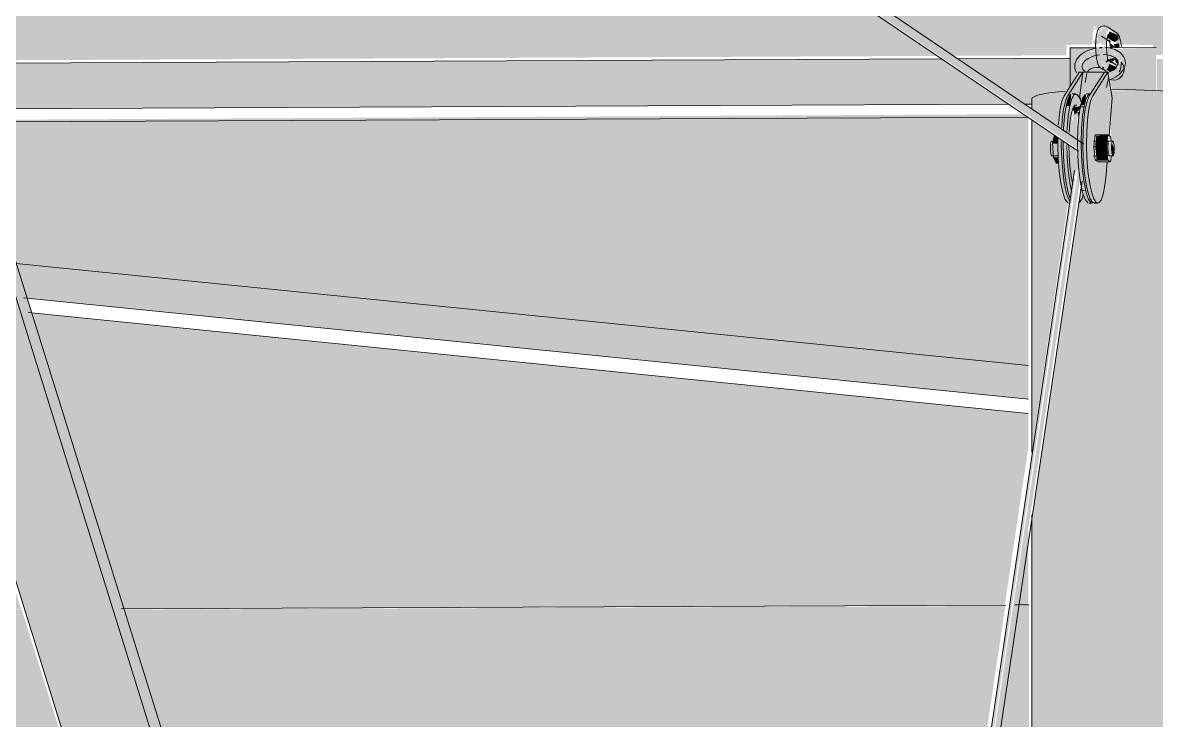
# Model space of a CAD drawing. Header units: inches. Extents: x 27328 to 121296, y -4075 to 4147.
# Drawn here: x 49625.23986 to 49625.26392, y 60.12232 to 60.13712 of the extents above; entities that cross this region are included whole.
import ezdxf

# ---------------------------------------------------------------- set-up
doc = ezdxf.new("R2010")
doc.units = ezdxf.units.IN
doc.header["$MEASUREMENT"] = 0
for name, color, linetype, lineweight in [('I-WALL', 2, 'Continuous', 9), ('M-HVAC-DUCT', 70, 'Continuous', 9), ('Q-SPCQ', 91, 'Continuous', 9), ('S-BEAM', 12, 'Continuous', 9)]:
    doc.layers.add(name, color=color, linetype=linetype, lineweight=lineweight)

msp = doc.modelspace()

# ---------------------------------------------------------------- hatches: boundary and pattern name
at = {"layer": 'I-WALL', "lineweight": 5}
h = msp.add_hatch(color=256, dxfattribs=at)
h.paths.add_polyline_path([(49624.97865, 60.092925), (49625.094765, 60.093299), (49625.094765, 60.094469), (49625.099271, 60.094464), (49625.099271, 60.093313), (49625.229519, 60.093732), (49625.229519, 60.094908), (49625.234039, 60.094903), (49625.234039, 60.093747), (49625.249456, 60.093797), (49625.244826, 60.108643), (49624.98491, 60.10768), (49624.984329, 60.107925), (49624.983765, 60.108405), (49624.983234, 60.109105), (49624.982754, 60.110006), (49624.982338, 60.111079), (49624.982, 60.112293), (49624.981751, 60.11361), (49624.981599, 60.114989), (49624.981547, 60.116387), (49624.981599, 60.117762), (49624.981751, 60.119071), (49624.982029, 60.120363), (49624.982343, 60.121342), (49624.982754, 60.122214), (49624.983274, 60.122927), (49624.983765, 60.12335), (49624.984329, 60.12357), (49625.239829, 60.124663), (49625.237793, 60.13119), (49624.982875, 60.156949), (49624.983395, 60.156458), (49624.983348, 60.155822), (49624.983293, 60.155822), (49624.983344, 60.155779), (49624.978658, 60.093033)], flags=0)
h.paths.add_polyline_path([(49625.251571, 60.093803), (49625.255884, 60.093823), (49625.255801, 60.094321), (49625.255783, 60.094472), (49625.255745, 60.094472), (49625.255621, 60.094762), (49625.255643, 60.094942), (49625.25568, 60.094946), (49625.255713, 60.095101), (49625.255778, 60.095114), (49625.255826, 60.095615), (49625.255916, 60.095919), (49625.255957, 60.095987), (49625.253368, 60.107259), (49625.253437, 60.10726), (49625.25348, 60.107328), (49625.253506, 60.107259), (49625.256074, 60.096186), (49625.256224, 60.096499), (49625.256228, 60.096669), (49625.256268, 60.09666), (49625.256305, 60.096844), (49625.256335, 60.096901), (49625.256421, 60.096964), (49625.256547, 60.097007), (49625.258296, 60.108693), (49625.246939, 60.108651), (49625.25103, 60.095537)], flags=0)
h.paths.add_polyline_path([(49625.256846, 60.097051), (49625.256846, 60.096996), (49625.256883, 60.097007), (49625.256861, 60.097033)], flags=0)
h.paths.add_polyline_path([(49625.257099, 60.096965), (49625.257148, 60.096838), (49625.257112, 60.096729), (49625.257105, 60.096897)], flags=0)
h.paths.add_polyline_path([(49625.257122, 60.096729), (49625.257159, 60.096876), (49625.257213, 60.096833), (49625.257159, 60.096772)], flags=0)
h.paths.add_polyline_path([(49625.256776, 60.09382), (49625.261198, 60.093834), (49625.261198, 60.100296), (49625.26085, 60.100327), (49625.26086, 60.100348), (49625.26086, 60.100373), (49625.260893, 60.100479), (49625.260936, 60.100499), (49625.260908, 60.100997), (49625.260898, 60.101115), (49625.260934, 60.101206), (49625.260909, 60.101255), (49625.26086, 60.101304), (49625.26086, 60.101329), (49625.26086, 60.101432), (49625.261198, 60.101443), (49625.261198, 60.108704), (49625.258496, 60.108694), (49625.256782, 60.097062), (49625.25703, 60.097), (49625.257044, 60.096969), (49625.257099, 60.096965), (49625.25707, 60.096838), (49625.257039, 60.096846), (49625.257007, 60.096874), (49625.256738, 60.096933), (49625.256708, 60.096599), (49625.256837, 60.096531), (49625.256914, 60.09651), (49625.257039, 60.096557), (49625.25711, 60.096653), (49625.25713, 60.096717), (49625.257164, 60.096618), (49625.257105, 60.096472), (49625.256964, 60.096411), (49625.256921, 60.096445), (49625.256898, 60.096411), (49625.25698, 60.095955), (49625.256935, 60.095054), (49625.25698, 60.09493), (49625.256995, 60.094905), (49625.256998, 60.094648), (49625.25695, 60.094633), (49625.25693, 60.094502), (49625.25686, 60.094482), (49625.256814, 60.094014)], flags=0)
h.paths.add_polyline_path([(49625.265287, 60.093848), (49625.268451, 60.093858), (49625.269935, 60.108736), (49625.265287, 60.108719), (49625.265287, 60.101455), (49625.266253, 60.101439), (49625.266253, 60.101324), (49625.266278, 60.101342), (49625.266278, 60.101432), (49625.266384, 60.101383), (49625.266398, 60.101186), (49625.26642, 60.101167), (49625.266388, 60.100429), (49625.266384, 60.10041), (49625.266384, 60.100314), (49625.265287, 60.100295), (49625.265287, 60.096445)], flags=0)
h.paths.add_polyline_path([(49625.269587, 60.093861), (49625.275337, 60.09388), (49625.280138, 60.108774), (49625.271063, 60.108741), (49625.269843, 60.096445)], flags=0)
h.paths.add_polyline_path([(49625.277383, 60.093886), (49625.365532, 60.09417), (49625.365532, 60.095351), (49625.370066, 60.095347), (49625.370066, 60.094185), (49625.502817, 60.094612), (49625.50282, 60.095799), (49625.507372, 60.095814), (49625.507372, 60.094626), (49625.567878, 60.094821), (49625.567878, 60.109847), (49625.282184, 60.108782), (49625.278208, 60.096445)], flags=0)
h.paths.add_polyline_path([(49625.256351, 60.096835), (49625.256335, 60.096711), (49625.256326, 60.096729), (49625.256346, 60.096813)], flags=0)
h.paths.add_polyline_path([(49625.25631, 60.096525), (49625.25646, 60.096496), (49625.256528, 60.096879), (49625.256473, 60.09686), (49625.256389, 60.096789), (49625.256346, 60.096821), (49625.256306, 60.096615), (49625.256307, 60.09658)], flags=0)
h.paths.add_polyline_path([(49625.256294, 60.096727), (49625.25626, 60.096844), (49625.256304, 60.096873)], flags=0)
h.paths.add_polyline_path([(49625.266278, 60.100362), (49625.266253, 60.100369), (49625.266253, 60.100364)], flags=0)
h.paths.add_polyline_path([(49625.260945, 60.100482), (49625.261078, 60.100516), (49625.26095, 60.100483)], flags=0)
h.paths.add_polyline_path([(49625.265693, 60.100673), (49625.265579, 60.100805), (49625.265579, 60.10077), (49625.265649, 60.100691), (49625.26569, 60.100674)], flags=0)
h.paths.add_polyline_path([(49625.266003, 60.101085), (49625.266133, 60.101116), (49625.266004, 60.101086)], flags=0)
h.paths.add_polyline_path([(49625.24194, 60.124672), (49625.260698, 60.124753), (49625.261198, 60.128094), (49625.261198, 60.128825), (49625.239976, 60.130969), (49625.241869, 60.124901)], flags=0)
h.paths.add_polyline_path([(49625.260897, 60.124753), (49625.261198, 60.124755), (49625.261198, 60.126771), (49625.260919, 60.1249)], flags=0)
h.paths.add_polyline_path([(49625.265287, 60.124772), (49625.271536, 60.124799), (49625.271831, 60.12775), (49625.265287, 60.128412), (49625.265287, 60.1249)], flags=0)
h.paths.add_polyline_path([(49625.272656, 60.124804), (49625.285322, 60.124858), (49625.2858, 60.126339), (49625.272937, 60.127639), (49625.272666, 60.1249)], flags=0)
h.paths.add_polyline_path([(49625.287369, 60.124867), (49625.567878, 60.126067), (49625.567878, 60.131861), (49625.298615, 60.125044), (49625.287779, 60.126139), (49625.287379, 60.1249)], flags=0)
at = {"layer": 'M-HVAC-DUCT', "lineweight": 5}
h = msp.add_hatch(color=256, dxfattribs=at)
h.paths.add_polyline_path([(49624.981593, 60.116376), (49625.242102, 60.117425), (49625.239842, 60.124655), (49624.98436, 60.123562), (49624.983799, 60.123341), (49624.983271, 60.122884), (49624.982793, 60.122204), (49624.982339, 60.121195), (49624.982043, 60.120262), (49624.981796, 60.11906), (49624.981644, 60.117751), (49624.981628, 60.117313)], flags=0)
h.paths.add_polyline_path([(49625.244215, 60.117434), (49625.259632, 60.117496), (49625.26071, 60.124744), (49625.241954, 60.124664), (49625.244033, 60.118015)], flags=0)
h.paths.add_polyline_path([(49625.259832, 60.117497), (49625.261216, 60.117502), (49625.26121, 60.124746), (49625.260909, 60.124745), (49625.259858, 60.117675)], flags=0)
h.paths.add_polyline_path([(49625.265304, 60.117519), (49625.270831, 60.117541), (49625.271548, 60.124791), (49625.265299, 60.124764), (49625.265304, 60.118147)], flags=0)
h.paths.add_polyline_path([(49625.271954, 60.117546), (49625.282999, 60.11759), (49625.285333, 60.124849), (49625.272667, 60.124795), (49625.271967, 60.117675)], flags=0)
h.paths.add_polyline_path([(49625.285045, 60.117598), (49625.61588, 60.118931), (49625.615828, 60.121673), (49625.615677, 60.123981), (49625.615571, 60.124881), (49625.615447, 60.125573), (49625.615311, 60.126038), (49625.615166, 60.12626), (49625.287379, 60.124858), (49625.285262, 60.118272)], flags=0)
at = {"layer": 'Q-SPCQ', "lineweight": 5}
for points in [[(49625.262241, 60.134447), (49625.262243, 60.13453), (49625.262207, 60.134662), (49625.253637, 60.140429), (49625.253604, 60.140342), (49625.253538, 60.140316), (49625.262237, 60.13445)], [(49625.263032, 60.13671), (49625.263101, 60.136764), (49625.263112, 60.136851), (49625.262922, 60.136939), (49625.262889, 60.136858), (49625.262863, 60.136812), (49625.262982, 60.13674)], [(49625.262957, 60.136591), (49625.263032, 60.13662), (49625.262934, 60.136685), (49625.262956, 60.136595)], [(49625.262935, 60.136079), (49625.26304, 60.136123), (49625.263086, 60.136177), (49625.262922, 60.136249), (49625.262888, 60.136166), (49625.262852, 60.136129), (49625.262928, 60.136083)], [(49625.262944, 60.136271), (49625.263035, 60.13633), (49625.263025, 60.136367), (49625.26296, 60.13633), (49625.262947, 60.13628)], [(49625.26311, 60.136242), (49625.263104, 60.136336), (49625.263037, 60.136354), (49625.263055, 60.13628), (49625.2631, 60.136248)], [(49625.261957, 60.135568), (49625.262037, 60.135574), (49625.262355, 60.136073), (49625.262279, 60.136073), (49625.262037, 60.135693)], [(49625.26229, 60.135519), (49625.262355, 60.135528), (49625.262439, 60.135601), (49625.26252, 60.135618), (49625.262812, 60.136075), (49625.262355, 60.136073), (49625.262285, 60.135532)], [(49625.262659, 60.135977), (49625.262708, 60.136075), (49625.262831, 60.136105), (49625.262758, 60.136152), (49625.26264, 60.136176), (49625.26253, 60.136151), (49625.262477, 60.136074), (49625.262618, 60.136074), (49625.262599, 60.135983)], [(49625.262491, 60.13557), (49625.262568, 60.135571), (49625.262889, 60.136075), (49625.262812, 60.136075), (49625.262559, 60.135676)], [(49625.262, 60.135359), (49625.262077, 60.135359), (49625.262115, 60.135599), (49625.262097, 60.135599), (49625.262037, 60.135488)], [(49625.262323, 60.135427), (49625.262316, 60.135519), (49625.262291, 60.135517), (49625.262316, 60.135447)], [(49625.262306, 60.13536), (49625.262387, 60.13538), (49625.262428, 60.1356), (49625.262387, 60.135575), (49625.26235, 60.135517)], [(49625.262535, 60.133301), (49625.262563, 60.133309), (49625.262484, 60.133466), (49625.26242, 60.13373), (49625.262361, 60.134384), (49625.262361, 60.134815), (49625.262406, 60.135289), (49625.262491, 60.135571), (49625.262378, 60.135333), (49625.262324, 60.134809), (49625.262326, 60.13428), (49625.262387, 60.133705), (49625.262496, 60.133352), (49625.262529, 60.133309)], [(49625.262563, 60.133309), (49625.262639, 60.133309), (49625.262587, 60.133388), (49625.262496, 60.13373), (49625.262439, 60.134353), (49625.262437, 60.134809), (49625.262483, 60.135289), (49625.262568, 60.135571), (49625.262491, 60.13557), (49625.262406, 60.135289), (49625.26236, 60.134715), (49625.262379, 60.134083), (49625.26242, 60.13373), (49625.262511, 60.133388)], [(49625.262459, 60.133301), (49625.262535, 60.133301), (49625.262479, 60.133374), (49625.262382, 60.13373), (49625.262326, 60.13428), (49625.262326, 60.134877), (49625.262382, 60.135361), (49625.262306, 60.13536), (49625.262249, 60.134877), (49625.262249, 60.13428), (49625.26231, 60.13371), (49625.262409, 60.133365), (49625.26244, 60.133326)], [(49625.261715, 60.134564), (49625.261822, 60.134579), (49625.261821, 60.134691), (49625.261752, 60.134738), (49625.261723, 60.1346)], [(49625.262618, 60.134489), (49625.262858, 60.13449), (49625.262887, 60.134742), (49625.262641, 60.134724), (49625.262621, 60.134558), (49625.262618, 60.134518)], [(49625.261731, 60.134255), (49625.26183, 60.134256), (49625.26182, 60.134565), (49625.261715, 60.134564), (49625.261727, 60.134323)], [(49625.262161, 60.134461), (49625.26217, 60.134475), (49625.262088, 60.134511)], [(49625.263007, 60.134314), (49625.263022, 60.134439), (49625.262972, 60.134577), (49625.262978, 60.134331)], [(49625.261787, 60.134141), (49625.261838, 60.134142), (49625.261821, 60.134256), (49625.261731, 60.134255), (49625.261766, 60.134183)], [(49625.262641, 60.134203), (49625.262887, 60.134204), (49625.262858, 60.13449), (49625.262617, 60.134474), (49625.262641, 60.134292)], [(49625.256522, 60.095895), (49625.256587, 60.09591), (49625.262195, 60.133832), (49625.262166, 60.133826), (49625.256522, 60.095895)], [(49625.256585, 60.095898), (49625.25663, 60.095939), (49625.256707, 60.09607), (49625.262297, 60.133795), (49625.262249, 60.133976), (49625.256587, 60.09591)]]:
    msp.add_hatch(color=256, dxfattribs=at).paths.add_polyline_path(points, flags=0)
h = msp.add_hatch(color=256, dxfattribs=at)
h.paths.add_polyline_path([(49625.26274, 60.136867), (49625.262747, 60.136956), (49625.262655, 60.136884), (49625.262635, 60.136774)], flags=0)
h.paths.add_polyline_path([(49625.262634, 60.136639), (49625.26273, 60.136739), (49625.26274, 60.136867), (49625.262636, 60.136739)], flags=0)
h.paths.add_polyline_path([(49625.262667, 60.136925), (49625.262765, 60.136984), (49625.262688, 60.136992)], flags=0)
h = msp.add_hatch(color=256, dxfattribs=at)
h.paths.add_polyline_path([(49625.262832, 60.13664), (49625.26286, 60.136935), (49625.262747, 60.136956), (49625.262727, 60.136712)], flags=0)
h.paths.add_polyline_path([(49625.262895, 60.136926), (49625.262888, 60.136993), (49625.262765, 60.136984)], flags=0)
h = msp.add_hatch(color=256, dxfattribs=at)
h.paths.add_polyline_path([(49625.263035, 60.136591), (49625.263135, 60.136608), (49625.263125, 60.136685), (49625.263015, 60.136669), (49625.263034, 60.136595)], flags=0)
h.paths.add_polyline_path([(49625.263093, 60.136717), (49625.263133, 60.136811), (49625.263112, 60.136791), (49625.263098, 60.13674)], flags=0)
h = msp.add_hatch(color=256, dxfattribs=at)
h.paths.add_polyline_path([(49625.234308, 60.135273), (49625.260782, 60.135396), (49625.259364, 60.136355), (49625.234308, 60.136238)], flags=0)
h.paths.add_polyline_path([(49625.261123, 60.135397), (49625.26128, 60.135398), (49625.26128, 60.135528), (49625.261388, 60.135585), (49625.261985, 60.135672), (49625.262039, 60.135708), (49625.262087, 60.135783), (49625.262087, 60.136368), (49625.259707, 60.136357), (49625.260847, 60.135585)], flags=0)
h.paths.add_polyline_path([(49625.265366, 60.135417), (49625.292628, 60.135544), (49625.292628, 60.136511), (49625.263927, 60.136355), (49625.263927, 60.135685), (49625.26448, 60.135647), (49625.265171, 60.135546), (49625.265337, 60.135487), (49625.265366, 60.135427)], flags=0)
h.paths.add_polyline_path([(49625.263, 60.135903), (49625.263123, 60.135941), (49625.263198, 60.136019), (49625.263228, 60.136134), (49625.263198, 60.136249), (49625.263142, 60.13627), (49625.263144, 60.136236), (49625.263156, 60.136179), (49625.263067, 60.136025), (49625.262941, 60.136), (49625.262898, 60.135997), (49625.262942, 60.13591), (49625.262976, 60.135906)], flags=0)
h.paths.add_polyline_path([(49625.262887, 60.136062), (49625.262895, 60.136104), (49625.262862, 60.136152), (49625.262915, 60.136222), (49625.262942, 60.136265), (49625.263097, 60.136194), (49625.263053, 60.136281), (49625.263, 60.136288), (49625.262945, 60.136281), (49625.262941, 60.136355), (49625.262892, 60.136298), (49625.262861, 60.136219), (49625.262779, 60.136191), (49625.262802, 60.136129), (49625.262886, 60.13607)], flags=0)
h = msp.add_hatch(color=256, dxfattribs=at)
h.paths.add_polyline_path([(49625.262845, 60.136583), (49625.262845, 60.136531), (49625.262862, 60.136564)], flags=0)
h.paths.add_polyline_path([(49625.263479, 60.134754), (49625.263915, 60.134756), (49625.263915, 60.136595), (49625.262947, 60.136569), (49625.263025, 60.136508), (49625.263116, 60.13647), (49625.26318, 60.136352), (49625.263167, 60.13629), (49625.263223, 60.136192), (49625.263223, 60.136073), (49625.263163, 60.135969), (49625.263061, 60.135909), (49625.26292, 60.135878), (49625.262979, 60.135706), (49625.263479, 60.135701), (49625.263479, 60.135303)], flags=0)
h.paths.add_polyline_path([(49625.262309, 60.136277), (49625.26232, 60.136379), (49625.262318, 60.136404)], flags=0)
h.paths.add_polyline_path([(49625.262089, 60.135782), (49625.262239, 60.136074), (49625.262246, 60.136223), (49625.262306, 60.136282), (49625.262281, 60.136391), (49625.262507, 60.136507), (49625.262588, 60.136533), (49625.262592, 60.136568), (49625.262089, 60.136587), (49625.262089, 60.136074)], flags=0)
h.paths.add_polyline_path([(49625.262327, 60.136089), (49625.262475, 60.136077), (49625.262488, 60.136125), (49625.262606, 60.136174), (49625.262724, 60.136163), (49625.262777, 60.136153), (49625.26276, 60.136266), (49625.262739, 60.136305), (49625.262664, 60.136312), (49625.262626, 60.13644), (49625.26246, 60.136374), (49625.262393, 60.136344), (49625.262353, 60.136347), (49625.262321, 60.136174), (49625.262323, 60.136146)], flags=0)
h.paths.add_polyline_path([(49625.262687, 60.136219), (49625.262666, 60.136295), (49625.262739, 60.136244), (49625.262698, 60.136224)], flags=0)
h.paths.add_polyline_path([(49625.262851, 60.136301), (49625.262943, 60.136353), (49625.263061, 60.136353), (49625.263104, 60.136366), (49625.263086, 60.136486), (49625.263066, 60.136433), (49625.263019, 60.136442), (49625.263006, 60.136412), (49625.262856, 60.136442), (49625.262851, 60.136306)], flags=0)
h = msp.add_hatch(color=256, dxfattribs=at)
h.paths.add_polyline_path([(49625.263008, 60.136508), (49625.263067, 60.136432), (49625.263094, 60.136502)], flags=0)
h.paths.add_polyline_path([(49625.262325, 60.136263), (49625.262366, 60.136378), (49625.262414, 60.136319), (49625.262488, 60.136404), (49625.262836, 60.136458), (49625.263026, 60.136406), (49625.263008, 60.136508), (49625.262948, 60.136568), (49625.262846, 60.136583), (49625.262893, 60.136529), (49625.262811, 60.13653), (49625.262696, 60.136565), (49625.262727, 60.136503), (49625.262591, 60.136546), (49625.262587, 60.136508), (49625.262415, 60.136498), (49625.26232, 60.136414)], flags=0)
h.paths.add_polyline_path([(49625.263107, 60.136267), (49625.263153, 60.136418), (49625.263094, 60.136502), (49625.263105, 60.136381)], flags=0)
h.paths.add_polyline_path([(49625.262311, 60.136276), (49625.26232, 60.136414), (49625.262256, 60.136373)], flags=0)
h.paths.add_polyline_path([(49625.263117, 60.13628), (49625.263206, 60.136377), (49625.263153, 60.136418), (49625.263126, 60.136316)], flags=0)
h = msp.add_hatch(color=256, dxfattribs=at)
h.paths.add_polyline_path([(49625.262688, 60.136218), (49625.262765, 60.136256), (49625.262667, 60.136294)], flags=0)
h.paths.add_polyline_path([(49625.262669, 60.136295), (49625.262747, 60.136305), (49625.262727, 60.136574), (49625.262634, 60.136639), (49625.26265, 60.136376)], flags=0)
h = msp.add_hatch(color=256, dxfattribs=at)
h.paths.add_polyline_path([(49625.262765, 60.136256), (49625.262852, 60.136295), (49625.262832, 60.13664), (49625.262727, 60.136574), (49625.262747, 60.136305)], flags=0)
h.paths.add_polyline_path([(49625.262782, 60.136206), (49625.262888, 60.136219), (49625.262895, 60.136295), (49625.262765, 60.136256)], flags=0)
h = msp.add_hatch(color=256, dxfattribs=at)
h.paths.add_polyline_path([(49625.262965, 60.135977), (49625.263111, 60.136039), (49625.263169, 60.136202), (49625.263117, 60.13628), (49625.263102, 60.136176), (49625.26298, 60.136086), (49625.262891, 60.136059), (49625.262926, 60.136016)], flags=0)
h.paths.add_polyline_path([(49625.262253, 60.136033), (49625.262292, 60.136073), (49625.262328, 60.136087), (49625.262325, 60.136263), (49625.262311, 60.136276), (49625.262219, 60.136198), (49625.262248, 60.136035)], flags=0)
h = msp.add_hatch(color=256, dxfattribs=at)
h.paths.add_polyline_path([(49625.26208, 60.133344), (49625.262076, 60.133431), (49625.262, 60.133728), (49625.26194, 60.134434), (49625.261936, 60.134614), (49625.2619, 60.134614), (49625.261908, 60.134242), (49625.261965, 60.133711), (49625.262076, 60.133351)], flags=0)
h.paths.add_polyline_path([(49625.261943, 60.134841), (49625.261971, 60.135176), (49625.262048, 60.13552), (49625.262121, 60.135599), (49625.262233, 60.1356), (49625.262285, 60.135532), (49625.262355, 60.136073), (49625.261987, 60.135458), (49625.26192, 60.135065), (49625.261936, 60.134845)], flags=0)
h.paths.add_polyline_path([(49625.262156, 60.135003), (49625.262229, 60.135128), (49625.262267, 60.135112), (49625.262243, 60.135216), (49625.262227, 60.135216), (49625.262157, 60.135178), (49625.262121, 60.135228), (49625.262132, 60.135157), (49625.262156, 60.135004)], flags=0)
h.paths.add_polyline_path([(49625.262156, 60.135003), (49625.262162, 60.135141), (49625.262194, 60.135128), (49625.262156, 60.135004)], flags=0)
h.paths.add_polyline_path([(49625.262282, 60.135295), (49625.262246, 60.135303), (49625.262274, 60.135296)], flags=0)
h.paths.add_polyline_path([(49625.262253, 60.135343), (49625.262229, 60.135375), (49625.262253, 60.135344)], flags=0)
h = msp.add_hatch(color=256, dxfattribs=at)
h.paths.add_polyline_path([(49625.262692, 60.133299), (49625.262742, 60.133359), (49625.262824, 60.133669), (49625.262871, 60.13417), (49625.262627, 60.134199), (49625.26262, 60.134205), (49625.262608, 60.13463), (49625.262651, 60.134741), (49625.262917, 60.134743), (49625.26298, 60.135532), (49625.262889, 60.136075), (49625.262521, 60.13546), (49625.262454, 60.135068), (49625.262433, 60.134529), (49625.262464, 60.133973), (49625.262538, 60.133531), (49625.262639, 60.133309)], flags=0)
h.paths.add_polyline_path([(49625.262889, 60.134609), (49625.262909, 60.13464), (49625.262889, 60.13461)], flags=0)
h = msp.add_hatch(color=256, dxfattribs=at)
h.paths.add_polyline_path([(49625.261308, 60.059954), (49625.265172, 60.059962), (49625.265172, 60.061447), (49625.26131, 60.061428), (49625.261308, 60.059999)], flags=0)
h.paths.add_polyline_path([(49625.261281, 60.063965), (49625.265338, 60.063983), (49625.265338, 60.100875), (49625.26488, 60.100937), (49625.264216, 60.100981), (49625.262581, 60.101028), (49625.261281, 60.10092), (49625.261281, 60.063983)], flags=0)
h.paths.add_polyline_path([(49625.262969, 60.134579), (49625.262969, 60.134362), (49625.262971, 60.134515), (49625.26297, 60.134573)], flags=0)
h.paths.add_polyline_path([(49625.265338, 60.101187), (49625.265338, 60.135486), (49625.265172, 60.135545), (49625.264481, 60.135646), (49625.26348, 60.135701), (49625.262954, 60.135678), (49625.262972, 60.135448), (49625.262945, 60.134691), (49625.262987, 60.134594), (49625.263002, 60.134565), (49625.263004, 60.134316), (49625.262958, 60.134304), (49625.262937, 60.134171), (49625.262867, 60.13415), (49625.262785, 60.133486), (49625.262686, 60.133302), (49625.262516, 60.133304), (49625.262436, 60.133329), (49625.262378, 60.133435), (49625.262347, 60.133432), (49625.262282, 60.133308), (49625.262263, 60.133274), (49625.261281, 60.126712), (49625.261281, 60.101232), (49625.262118, 60.101288), (49625.262945, 60.101316), (49625.265282, 60.101197)], flags=0)
h.paths.add_polyline_path([(49625.261281, 60.128034), (49625.262041, 60.133309), (49625.262026, 60.133309), (49625.261958, 60.133431), (49625.261882, 60.133731), (49625.261827, 60.134144), (49625.261784, 60.134144), (49625.261663, 60.134456), (49625.261685, 60.134605), (49625.261722, 60.134617), (49625.261749, 60.134741), (49625.261281, 60.135058), (49625.261281, 60.130371)], flags=0)
h.paths.add_polyline_path([(49625.261829, 60.134918), (49625.261868, 60.13529), (49625.261954, 60.135571), (49625.261983, 60.13567), (49625.26139, 60.135583), (49625.261281, 60.135527), (49625.261281, 60.13529), (49625.261822, 60.134923)], flags=0)
h = msp.add_hatch(color=256, dxfattribs=at)
h.paths.add_polyline_path([(49625.262029, 60.133306), (49625.262074, 60.133307), (49625.262053, 60.133386), (49625.261962, 60.133729), (49625.261902, 60.134416), (49625.261862, 60.134664), (49625.261825, 60.134689), (49625.261831, 60.134242), (49625.261904, 60.133641), (49625.262, 60.13335)], flags=0)
h.paths.add_polyline_path([(49625.261907, 60.134865), (49625.261965, 60.13536), (49625.262033, 60.135568), (49625.261957, 60.135568), (49625.261872, 60.135286), (49625.261833, 60.134915), (49625.261859, 60.134897)], flags=0)
h = msp.add_hatch(color=256, dxfattribs=at)
h.paths.add_polyline_path([(49625.262271, 60.133304), (49625.262309, 60.133343), (49625.262361, 60.133488), (49625.262308, 60.133553), (49625.262282, 60.133381)], flags=0)
h.paths.add_polyline_path([(49625.262115, 60.133549), (49625.26214, 60.133719), (49625.262079, 60.134083), (49625.262013, 60.134561), (49625.262063, 60.133826), (49625.262114, 60.133552)], flags=0)
h.paths.add_polyline_path([(49625.262062, 60.13476), (49625.262104, 60.135157), (49625.262143, 60.135303), (49625.262185, 60.13537), (49625.262254, 60.135343), (49625.262303, 60.135349), (49625.262304, 60.13548), (49625.26223, 60.135605), (49625.262174, 60.135599), (49625.262121, 60.135516), (49625.262042, 60.135141), (49625.262038, 60.134776), (49625.26206, 60.134761)], flags=0)
h = msp.add_hatch(color=256, dxfattribs=at)
h.paths.add_polyline_path([(49625.262088, 60.133397), (49625.262114, 60.133552), (49625.262037, 60.134055), (49625.261983, 60.134581), (49625.261937, 60.134581), (49625.261966, 60.133986), (49625.262062, 60.133471)], flags=0)
h.paths.add_polyline_path([(49625.262018, 60.13479), (49625.262042, 60.135141), (49625.262077, 60.135359), (49625.262, 60.135359), (49625.261943, 60.134841), (49625.261999, 60.134802)], flags=0)
h = msp.add_hatch(color=256, dxfattribs=at)
h.paths.add_polyline_path([(49625.262241, 60.13523), (49625.262294, 60.135292), (49625.262299, 60.135325), (49625.262174, 60.135352), (49625.262143, 60.135303), (49625.262185, 60.135167), (49625.262236, 60.135224)], flags=0)
h.paths.add_polyline_path([(49625.262264, 60.135131), (49625.262278, 60.135232), (49625.262241, 60.13523), (49625.262261, 60.135142)], flags=0)
h = msp.add_hatch(color=256, dxfattribs=at)
h.paths.add_polyline_path([(49625.260087, 60.059951), (49625.26078, 60.059953), (49625.26059, 60.061438), (49625.259626, 60.061428), (49625.260072, 60.059999)], flags=0)
h.paths.add_polyline_path([(49625.260937, 60.059953), (49625.261281, 60.059954), (49625.261281, 60.061439), (49625.260748, 60.061428), (49625.260932, 60.059999)], flags=0)
h.paths.add_polyline_path([(49625.258837, 60.063959), (49625.260263, 60.063983), (49625.259953, 60.066401), (49625.238496, 60.135175), (49625.237563, 60.135161), (49625.236718, 60.134869), (49625.258829, 60.063983)], flags=0)
h.paths.add_polyline_path([(49625.260424, 60.063963), (49625.260708, 60.063983), (49625.260221, 60.065542), (49625.260421, 60.063983)], flags=0)
h = msp.add_hatch(color=256, dxfattribs=at)
h.paths.add_polyline_path([(49625.260714, 60.063964), (49625.260947, 60.063983), (49625.260075, 60.066676), (49625.260221, 60.065542), (49625.260708, 60.063983)], flags=0)
h.paths.add_polyline_path([(49625.259953, 60.066401), (49625.259785, 60.067706), (49625.238766, 60.135073), (49625.238504, 60.135151), (49625.259868, 60.066676)], flags=0)
h = msp.add_hatch(color=256, dxfattribs=at)
h.paths.add_polyline_path([(49625.262316, 60.133607), (49625.262331, 60.133608), (49625.262323, 60.133648)], flags=0)
h.paths.add_polyline_path([(49625.262138, 60.133729), (49625.262183, 60.133914), (49625.262249, 60.134004), (49625.262268, 60.134024), (49625.262209, 60.134448), (49625.262058, 60.134489), (49625.262099, 60.133936), (49625.262133, 60.133752)], flags=0)
h.paths.add_polyline_path([(49625.262157, 60.135003), (49625.262196, 60.135131), (49625.262162, 60.135141)], flags=0)
h.paths.add_polyline_path([(49625.262235, 60.134641), (49625.262243, 60.134636), (49625.26223, 60.135128), (49625.262157, 60.135003), (49625.262101, 60.135141), (49625.262062, 60.13476), (49625.262223, 60.134649)], flags=0)
h = msp.add_hatch(color=256, dxfattribs=at)
h.paths.add_polyline_path([(49625.262946, 60.134169), (49625.262917, 60.134302), (49625.262887, 60.134204)], flags=0)
h.paths.add_polyline_path([(49625.262865, 60.134427), (49625.26288, 60.134427), (49625.26286, 60.134469)], flags=0)
h.paths.add_polyline_path([(49625.262887, 60.134742), (49625.262918, 60.134614), (49625.262946, 60.134707)], flags=0)
h.paths.add_polyline_path([(49625.262868, 60.134574), (49625.262891, 60.134577), (49625.262868, 60.134577)], flags=0)
h.paths.add_polyline_path([(49625.262943, 60.134609), (49625.262955, 60.134615), (49625.262943, 60.134609)], flags=0)
h = msp.add_hatch(color=256, dxfattribs=at)
h.paths.add_polyline_path([(49625.261696, 60.134296), (49625.261828, 60.134329), (49625.261821, 60.134571), (49625.261671, 60.134542), (49625.261684, 60.134319), (49625.261688, 60.134306)], flags=0)
h.paths.add_polyline_path([(49625.262887, 60.134302), (49625.262978, 60.134331), (49625.262966, 60.13453), (49625.262972, 60.134577), (49625.26262, 60.134546), (49625.262633, 60.13433), (49625.262887, 60.134302)], flags=0)
at = {"layer": 'S-BEAM', "lineweight": 5}
h = msp.add_hatch(color=256, dxfattribs=at)
h.paths.add_polyline_path([(49625.23644, 60.139707), (49625.236401, 60.13972), (49625.236437, 60.139708)], flags=0)
h.paths.add_polyline_path([(49625.235634, 60.137476), (49625.235607, 60.137476), (49625.235618, 60.137542)], flags=0)
h.paths.add_polyline_path([(49625.235541, 60.137408), (49625.235575, 60.137559), (49625.235556, 60.13739), (49625.235543, 60.137406)], flags=0)
h.paths.add_polyline_path([(49625.292695, 60.137745), (49625.292674, 60.137745), (49625.29268, 60.137822)], flags=0)
h.paths.add_polyline_path([(49625.292707, 60.137832), (49625.292679, 60.137851), (49625.292704, 60.137841)], flags=0)
h.paths.add_polyline_path([(49625.299434, 60.125985), (49625.623241, 60.134193), (49625.625341, 60.136273), (49625.625099, 60.139653), (49625.625871, 60.140411), (49625.626428, 60.140862), (49625.626436, 60.140754), (49625.641745, 60.153156), (49624.961458, 60.177804), (49624.982465, 60.158003), (49625.237462, 60.132245), (49625.236624, 60.134932), (49625.237026, 60.135071), (49625.235587, 60.13506), (49625.235587, 60.134906), (49625.235347, 60.134874), (49625.235318, 60.134179), (49625.234806, 60.134196), (49625.234774, 60.134897), (49625.234647, 60.134918), (49625.234566, 60.134994), (49625.234566, 60.135147), (49625.234211, 60.135337), (49625.234211, 60.136302), (49625.234808, 60.136305), (49625.234837, 60.137308), (49625.234819, 60.137335), (49625.234737, 60.137359), (49625.234684, 60.137404), (49625.234556, 60.137404), (49625.234512, 60.137547), (49625.234484, 60.137679), (49625.234338, 60.137708), (49625.234323, 60.137894), (49625.234346, 60.137983), (49625.234484, 60.137989), (49625.234484, 60.140106), (49625.234168, 60.1401), (49625.234168, 60.139892), (49625.234016, 60.139892), (49625.234, 60.139705), (49625.233791, 60.139716), (49625.233707, 60.139717), (49625.233707, 60.139921), (49625.233555, 60.139889), (49625.233555, 60.140102), (49625.233555, 60.140135), (49625.233555, 60.14018), (49625.232988, 60.140239), (49625.232967, 60.140371), (49625.232966, 60.141146), (49625.233055, 60.141363), (49625.23319, 60.141443), (49625.233269, 60.141453), (49625.233515, 60.141487), (49625.228003, 60.144592), (49625.227906, 60.144689), (49625.227742, 60.144941), (49625.227667, 60.145123), (49625.227635, 60.145448), (49625.227708, 60.14579), (49625.227843, 60.146044), (49625.228003, 60.146226), (49625.228263, 60.146396), (49625.228456, 60.146472), (49625.2288, 60.146497), (49625.229101, 60.14643), (49625.229486, 60.146236), (49625.234889, 60.143181), (49625.235435, 60.143152), (49625.235992, 60.142835), (49625.236309, 60.142413), (49625.236357, 60.142344), (49625.241643, 60.13935), (49625.241857, 60.139185), (49625.242038, 60.138931), (49625.242125, 60.138719), (49625.242161, 60.138449), (49625.242125, 60.138179), (49625.242022, 60.137927), (49625.241857, 60.13771), (49625.241643, 60.137543), (49625.241393, 60.137438), (49625.241125, 60.137401), (49625.240851, 60.137438), (49625.240491, 60.137603), (49625.23644, 60.139858), (49625.236424, 60.139706), (49625.236131, 60.139728), (49625.236131, 60.139933), (49625.235979, 60.1399), (49625.235979, 60.140113), (49625.235663, 60.1401), (49625.235634, 60.137476), (49625.235559, 60.137701), (49625.235548, 60.137526), (49625.235518, 60.137408), (49625.235443, 60.137381), (49625.235377, 60.137265), (49625.235342, 60.137286), (49625.235259, 60.137336), (49625.235243, 60.13731), (49625.235345, 60.13726), (49625.235347, 60.136308), (49625.25928, 60.13642), (49625.253424, 60.140424), (49625.253493, 60.140486), (49625.253466, 60.140509), (49625.253499, 60.140533), (49625.253524, 60.140557), (49625.259623, 60.136421), (49625.262004, 60.136432), (49625.262004, 60.136653), (49625.262548, 60.136661), (49625.262547, 60.136706), (49625.262665, 60.136656), (49625.262745, 60.136707), (49625.26276, 60.136656), (49625.262869, 60.136673), (49625.262869, 60.136738), (49625.26293, 60.136735), (49625.263052, 60.136752), (49625.263079, 60.136658), (49625.263845, 60.136652), (49625.263845, 60.136441), (49625.270345, 60.136472), (49625.268988, 60.137354), (49625.268792, 60.137646), (49625.26872, 60.137819), (49625.268685, 60.138089), (49625.268759, 60.138452), (49625.268888, 60.138693), (49625.26904, 60.138866), (49625.269287, 60.139028), (49625.26947, 60.1391), (49625.269822, 60.139121), (49625.270084, 60.139059), (49625.270397, 60.138893), (49625.272868, 60.137346), (49625.273278, 60.137315), (49625.273808, 60.137013), (49625.27412, 60.136576), (49625.274172, 60.136489), (49625.291885, 60.136575), (49625.291919, 60.137577), (49625.291898, 60.137604), (49625.291822, 60.137628), (49625.291775, 60.137673), (49625.291634, 60.137673), (49625.291588, 60.13792), (49625.291578, 60.137949), (49625.291413, 60.137978), (49625.291404, 60.138199), (49625.291419, 60.138254), (49625.291578, 60.138259), (49625.291578, 60.140381), (49625.291238, 60.140374), (49625.291238, 60.140166), (49625.291083, 60.140166), (49625.29105, 60.139982), (49625.290787, 60.139981), (49625.290778, 60.13999), (49625.290778, 60.140195), (49625.290624, 60.140163), (49625.290624, 60.140376), (49625.290624, 60.14041), (49625.290624, 60.14043), (49625.290624, 60.140455), (49625.29008, 60.140515), (49625.290064, 60.140665), (49625.290063, 60.141423), (49625.290152, 60.14164), (49625.290289, 60.14172), (49625.290367, 60.141731), (49625.290778, 60.141734), (49625.290778, 60.141794), (49625.286403, 60.14498), (49625.286239, 60.145232), (49625.286164, 60.145415), (49625.286133, 60.145751), (49625.286204, 60.146082), (49625.28634, 60.146337), (49625.286501, 60.14652), (49625.286762, 60.14669), (49625.286955, 60.146766), (49625.287218, 60.146802), (49625.287603, 60.146724), (49625.287863, 60.146585), (49625.292148, 60.143463), (49625.292503, 60.143438), (49625.29307, 60.143115), (49625.293394, 60.142665), (49625.293454, 60.142482), (49625.297576, 60.139451), (49625.297741, 60.139236), (49625.297852, 60.138929), (49625.29788, 60.138714), (49625.297845, 60.138443), (49625.297741, 60.13819), (49625.297576, 60.137973), (49625.297361, 60.137806), (49625.29711, 60.1377), (49625.296841, 60.137664), (49625.296566, 60.1377), (49625.296231, 60.137866), (49625.293239, 60.139981), (49625.293211, 60.140002), (49625.293211, 60.140041), (49625.292717, 60.140374), (49625.292749, 60.138268), (49625.29276, 60.138008), (49625.292705, 60.137841), (49625.292642, 60.137971), (49625.292626, 60.137946), (49625.292567, 60.137677), (49625.2925, 60.13765), (49625.292436, 60.137532), (49625.292348, 60.137605), (49625.292326, 60.137579), (49625.292417, 60.137532), (49625.292419, 60.136575), (49625.292567, 60.136551), (49625.292578, 60.136515), (49625.292595, 60.136301), (49625.29294, 60.136275), (49625.292959, 60.135989), (49625.29294, 60.13533), (49625.29265, 60.1353), (49625.29265, 60.13517), (49625.292419, 60.135138), (49625.292385, 60.134444), (49625.292107, 60.134463), (49625.291882, 60.13444), (49625.291862, 60.135159), (49625.291687, 60.135201), (49625.291651, 60.135267), (49625.291651, 60.135324), (49625.290221, 60.1353), (49625.290592, 60.135176), (49625.290651, 60.135059), (49625.288096, 60.12713), (49625.299404, 60.125988)], flags=0)
h.paths.add_polyline_path([(49625.286117, 60.12733), (49625.288689, 60.13531), (49625.276146, 60.135218), (49625.27675, 60.134805), (49625.27691, 60.134597), (49625.27701, 60.134353), (49625.277044, 60.134092), (49625.27701, 60.13383), (49625.27691, 60.133586), (49625.27675, 60.133376), (49625.276542, 60.133215), (49625.2763, 60.133113), (49625.276041, 60.133077), (49625.275775, 60.133113), (49625.275439, 60.133273), (49625.274175, 60.134028), (49625.273943, 60.134032), (49625.273919, 60.134227), (49625.273796, 60.134198), (49625.273796, 60.134304), (49625.273639, 60.134403), (49625.273322, 60.134392), (49625.273497, 60.13425), (49625.273709, 60.133566), (49625.273709, 60.133468), (49625.273872, 60.133469), (49625.273918, 60.133319), (49625.273963, 60.133288), (49625.273994, 60.133273), (49625.273988, 60.133103), (49625.273958, 60.133027), (49625.273918, 60.132996), (49625.273872, 60.132877), (49625.273697, 60.132866), (49625.273632, 60.132661), (49625.273603, 60.132679), (49625.273571, 60.132691), (49625.273484, 60.132691), (49625.273443, 60.132755), (49625.273035, 60.128651), (49625.281605, 60.127786)], flags=0)
h.paths.add_polyline_path([(49625.272436, 60.133619), (49625.272338, 60.133355), (49625.27229, 60.133461), (49625.272319, 60.133311), (49625.272385, 60.13333), (49625.272435, 60.133608)], flags=0)
h.paths.add_polyline_path([(49625.272509, 60.134383), (49625.272672, 60.134253), (49625.272639, 60.134199), (49625.272435, 60.133662), (49625.272156, 60.133808), (49625.272355, 60.134361), (49625.27247, 60.134348), (49625.272487, 60.134368)], flags=0)
h.paths.add_polyline_path([(49625.271929, 60.128763), (49625.272298, 60.132685), (49625.272211, 60.132685), (49625.272121, 60.132869), (49625.27198, 60.132868), (49625.271934, 60.133017), (49625.271858, 60.133045), (49625.271848, 60.133251), (49625.271864, 60.133309), (49625.271935, 60.133342), (49625.27198, 60.13346), (49625.272142, 60.133461), (49625.272156, 60.133733), (49625.272281, 60.133715), (49625.272436, 60.133589), (49625.272436, 60.133572), (49625.272602, 60.133684), (49625.272868, 60.133726), (49625.273148, 60.133686), (49625.27338, 60.133574), (49625.273416, 60.133574), (49625.273416, 60.133739), (49625.273525, 60.133739), (49625.273512, 60.133814), (49625.27341, 60.133776), (49625.27321, 60.134283), (49625.272694, 60.134313), (49625.272509, 60.134392), (49625.272487, 60.134398), (49625.27244, 60.134368), (49625.272413, 60.134354), (49625.272371, 60.134392), (49625.272355, 60.134397), (49625.272056, 60.134392), (49625.272056, 60.134189), (49625.271908, 60.134189), (49625.271875, 60.134014), (49625.271623, 60.134013), (49625.271615, 60.134021), (49625.271615, 60.134216), (49625.271468, 60.134187), (49625.271468, 60.134393), (49625.271468, 60.134427), (49625.271468, 60.134443), (49625.271468, 60.134465), (49625.270938, 60.134525), (49625.270922, 60.134748), (49625.270922, 60.135228), (49625.265285, 60.135177), (49625.265285, 60.129434), (49625.270357, 60.128922)], flags=0)
h.paths.add_polyline_path([(49625.261196, 60.129847), (49625.261196, 60.135122), (49625.261107, 60.135182), (49625.238698, 60.13506), (49625.239645, 60.132024), (49625.260894, 60.129878)], flags=0)
h.paths.add_polyline_path([(49625.234993, 60.134144), (49625.234974, 60.13418), (49625.23502, 60.134146)], flags=0)
h.paths.add_polyline_path([(49625.273218, 60.13433), (49625.273219, 60.134365), (49625.273199, 60.134392), (49625.273159, 60.134396), (49625.273133, 60.134401), (49625.273148, 60.134374), (49625.27321, 60.134335)], flags=0)
h.paths.add_polyline_path([(49625.271114, 60.134392), (49625.270955, 60.134491), (49625.271292, 60.134424), (49625.271128, 60.134394)], flags=0)
h.paths.add_polyline_path([(49625.291994, 60.134411), (49625.29198, 60.134459), (49625.292361, 60.134442), (49625.292359, 60.134413), (49625.292039, 60.134411)], flags=0)
h.paths.add_polyline_path([(49625.272056, 60.134427), (49625.27207, 60.134461), (49625.272056, 60.134428)], flags=0)
h.paths.add_polyline_path([(49625.271548, 60.134475), (49625.271548, 60.134475), (49625.271468, 60.134477)], flags=0)
h.paths.add_polyline_path([(49625.234632, 60.135234), (49625.234566, 60.135255), (49625.234629, 60.135235)], flags=0)
h.paths.add_polyline_path([(49625.292959, 60.13533), (49625.292908, 60.135494), (49625.292914, 60.13544), (49625.292946, 60.13536)], flags=0)
h.paths.add_polyline_path([(49625.262547, 60.136706), (49625.262579, 60.136845), (49625.262551, 60.136858), (49625.26258, 60.13696), (49625.262678, 60.13702), (49625.26277, 60.136993), (49625.262764, 60.1369), (49625.262821, 60.136948), (49625.262881, 60.137006), (49625.263048, 60.136877), (49625.263049, 60.13683), (49625.262974, 60.136787), (49625.262917, 60.136794), (49625.262777, 60.136842), (49625.262748, 60.136779), (49625.262719, 60.136725), (49625.262641, 60.136779), (49625.262548, 60.136707)], flags=0)
h.paths.add_polyline_path([(49625.262678, 60.137051), (49625.262805, 60.13703), (49625.262774, 60.137009), (49625.262713, 60.137036)], flags=0)
h.paths.add_polyline_path([(49625.26258, 60.136992), (49625.262602, 60.137059), (49625.262632, 60.137023), (49625.262604, 60.137006)], flags=0)
h.paths.add_polyline_path([(49625.292642, 60.137648), (49625.292624, 60.1377), (49625.292656, 60.137729), (49625.292649, 60.137649)], flags=0)
h.paths.add_polyline_path([(49625.292677, 60.138045), (49625.292688, 60.13808), (49625.292677, 60.138045)], flags=0)
h.paths.add_polyline_path([(49625.235292, 60.138122), (49625.235298, 60.138149), (49625.235292, 60.138122)], flags=0)
h.paths.add_polyline_path([(49625.235312, 60.138122), (49625.235318, 60.138149), (49625.235312, 60.138122)], flags=0)
h.paths.add_polyline_path([(49625.23483, 60.138366), (49625.235318, 60.138368), (49625.235318, 60.14011), (49625.23483, 60.1401), (49625.23483, 60.138368)], flags=0)
h.paths.add_polyline_path([(49625.292383, 60.138393), (49625.292387, 60.13842), (49625.292383, 60.138393)], flags=0)
h.paths.add_polyline_path([(49625.292398, 60.138393), (49625.292409, 60.138393), (49625.292398, 60.138393)], flags=0)
h.paths.add_polyline_path([(49625.292411, 60.138393), (49625.292415, 60.138425), (49625.292411, 60.138393)], flags=0)
h.paths.add_polyline_path([(49625.291881, 60.138637), (49625.292415, 60.138641), (49625.292415, 60.140385), (49625.291881, 60.140374), (49625.291881, 60.138639)], flags=0)
h.paths.add_polyline_path([(49625.233202, 60.1401), (49625.233007, 60.140207), (49625.233377, 60.140135), (49625.233218, 60.140103)], flags=0)
h.paths.add_polyline_path([(49625.234187, 60.140139), (49625.234202, 60.140173), (49625.234187, 60.140141)], flags=0)
h.paths.add_polyline_path([(49625.233559, 60.140192), (49625.233555, 60.140193), (49625.233555, 60.140193)], flags=0)
h.paths.add_polyline_path([(49625.290246, 60.140374), (49625.290095, 60.140482), (49625.290437, 60.140409), (49625.290259, 60.140377)], flags=0)
h.paths.add_polyline_path([(49625.29125, 60.140414), (49625.291279, 60.140448), (49625.29125, 60.140416)], flags=0)
h.paths.add_polyline_path([(49625.290661, 60.140467), (49625.290661, 60.140467), (49625.290624, 60.140468)], flags=0)
h = msp.add_hatch(color=256, dxfattribs=at)
h.paths.add_polyline_path([(49625.299408, 60.125271), (49625.622511, 60.133465), (49625.623235, 60.13419), (49625.299437, 60.125982), (49625.288091, 60.127103), (49625.287876, 60.126436), (49625.29908, 60.125304)], flags=0)
h.paths.add_polyline_path([(49625.285897, 60.126636), (49625.28612, 60.127327), (49625.273039, 60.128648), (49625.272969, 60.127943), (49625.281608, 60.12707)], flags=0)
h.paths.add_polyline_path([(49625.271863, 60.128054), (49625.271933, 60.12876), (49625.265289, 60.129431), (49625.265289, 60.128719), (49625.270056, 60.128237)], flags=0)
h.paths.add_polyline_path([(49625.2612, 60.129132), (49625.2612, 60.129844), (49625.239649, 60.132021), (49625.239879, 60.131286), (49625.260681, 60.129184)], flags=0)
h.paths.add_polyline_path([(49625.237696, 60.131506), (49625.237466, 60.132242), (49624.98042, 60.158207), (49624.981389, 60.157403), (49624.981531, 60.157389), (49624.981535, 60.157444), (49624.981845, 60.157357), (49625.236628, 60.131614)], flags=0)

# ---------------------------------------------------------------- linework, layer by layer
at = {"layer": 'I-WALL', "lineweight": 13}
msp.add_line((49625.261198, 60.128825), (49625.239976, 60.130969), dxfattribs=at)
at = {"layer": 'M-HVAC-DUCT'}
for p, q in [((49625.241949, 60.124682), (49625.260718, 60.124763)), ((49625.26091, 60.124764), (49625.261212, 60.124765))]:
    msp.add_line(p, q, dxfattribs=at)
at = {"layer": 'Q-SPCQ'}
for p, q in [((49625.262263, 60.134392), (49625.253484, 60.140332)), ((49625.253595, 60.140498), (49625.26238, 60.134545)), ((49625.262869, 60.137036), (49625.263063, 60.136918)), ((49625.262944, 60.136721), (49625.26275, 60.136839)), ((49625.262633, 60.136589), (49625.262089, 60.136587)), ((49625.262089, 60.136587), (49625.262089, 60.135782)), ((49625.26275, 60.13659), (49625.262705, 60.136589)), ((49625.262767, 60.136599), (49625.262722, 60.136598)), ((49625.263915, 60.136595), (49625.262832, 60.13659)), ((49625.234308, 60.136238), (49625.259374, 60.136356)), ((49625.259702, 60.136357), (49625.262087, 60.136368)), ((49625.262339, 60.136177), (49625.26234, 60.136215)), ((49625.262774, 60.136143), (49625.262782, 60.13619)), ((49625.262796, 60.136181), (49625.262789, 60.136135)), ((49625.262869, 60.136346), (49625.263062, 60.136229)), ((49625.262935, 60.136195), (49625.262928, 60.136203)), ((49625.263103, 60.136254), (49625.263104, 60.136293)), ((49625.261957, 60.135568), (49625.262279, 60.136073)), ((49625.262355, 60.136073), (49625.262037, 60.135574)), ((49625.262279, 60.136073), (49625.262355, 60.136073)), ((49625.262285, 60.135532), (49625.262355, 60.136073)), ((49625.262355, 60.136073), (49625.262812, 60.136075)), ((49625.262402, 60.135853), (49625.262443, 60.136046)), ((49625.262491, 60.13557), (49625.262812, 60.136075)), ((49625.262889, 60.136075), (49625.262568, 60.135571)), ((49625.262787, 60.136127), (49625.26275, 60.136149)), ((49625.262812, 60.136075), (49625.262889, 60.136075)), ((49625.262898, 60.135943), (49625.262858, 60.13575)), ((49625.262889, 60.136075), (49625.26298, 60.135532)), ((49625.261276, 60.135291), (49625.261276, 60.13551)), ((49625.262129, 60.135612), (49625.262153, 60.135605)), ((49625.26213, 60.135611), (49625.262206, 60.135612)), ((49625.262322, 60.135519), (49625.262285, 60.135519)), ((49625.262434, 60.135613), (49625.262459, 60.135606)), ((49625.262435, 60.135613), (49625.262511, 60.135613)), ((49625.262916, 60.134725), (49625.26298, 60.135532)), ((49625.260782, 60.135396), (49625.234308, 60.135273)), ((49625.26128, 60.135398), (49625.261119, 60.135397)), ((49625.262263, 60.135339), (49625.262388, 60.135335)), ((49625.238496, 60.135175), (49625.259953, 60.066401)), ((49625.259785, 60.067706), (49625.238766, 60.135073)), ((49625.238784, 60.135016), (49625.261189, 60.13512)), ((49625.261276, 60.127997), (49625.261276, 60.135067)), ((49625.236718, 60.134869), (49625.258837, 60.063959)), ((49625.261715, 60.134564), (49625.261753, 60.134743)), ((49625.262591, 60.134489), (49625.26262, 60.134741)), ((49625.26262, 60.134741), (49625.262887, 60.134742)), ((49625.262887, 60.134742), (49625.262858, 60.13449)), ((49625.262946, 60.134707), (49625.262887, 60.134742)), ((49625.261692, 60.134605), (49625.261696, 60.134604)), ((49625.261693, 60.134604), (49625.261823, 60.134605)), ((49625.261715, 60.134564), (49625.261822, 60.134565)), ((49625.261731, 60.134255), (49625.261715, 60.134564)), ((49625.262583, 60.134608), (49625.26299, 60.13461)), ((49625.262913, 60.13461), (49625.262917, 60.134609)), ((49625.262955, 60.134615), (49625.262946, 60.134707)), ((49625.261829, 60.134296), (49625.261699, 60.134295)), ((49625.261834, 60.134256), (49625.261731, 60.134255)), ((49625.261787, 60.134141), (49625.261731, 60.134255)), ((49625.262996, 60.134301), (49625.262583, 60.134299)), ((49625.262858, 60.13449), (49625.262591, 60.134489)), ((49625.26262, 60.134203), (49625.262591, 60.134489)), ((49625.262858, 60.13449), (49625.262887, 60.134204)), ((49625.262946, 60.134169), (49625.262961, 60.134302)), ((49625.262975, 60.134421), (49625.262969, 60.134473)), ((49625.261787, 60.134141), (49625.261838, 60.134142)), ((49625.26262, 60.134203), (49625.262887, 60.134204)), ((49625.262679, 60.134168), (49625.26262, 60.134203)), ((49625.262679, 60.134168), (49625.262946, 60.134169)), ((49625.262849, 60.1339), (49625.262871, 60.13417)), ((49625.262887, 60.134204), (49625.262946, 60.134169)), ((49625.256509, 60.095894), (49625.262177, 60.133985)), ((49625.26234, 60.133758), (49625.256746, 60.096135)), ((49625.262429, 60.133564), (49625.262302, 60.133569)), ((49625.262063, 60.133292), (49625.262037, 60.133301)), ((49625.26256, 60.133294), (49625.262484, 60.133293)), ((49625.262674, 60.133294), (49625.262598, 60.133294)), ((49625.261276, 60.101158), (49625.261276, 60.126675))]:
    msp.add_line(p, q, dxfattribs=at)
for points in [[(49625.262799, 60.137056, 0), (49625.262764, 60.137051, 0), (49625.262732, 60.137037, 0), (49625.262705, 60.137015, 0), (49625.262683, 60.136987, 0), (49625.262666, 60.13695, 0), (49625.262651, 60.136897, 0), (49625.26264, 60.136839, 0), (49625.26263, 60.136739, 0), (49625.262627, 60.136635, 0)], [(49625.262799, 60.137056, 0), (49625.26282, 60.137055, 0), (49625.262849, 60.137046, 0), (49625.262868, 60.137037, 0)], [(49625.263174, 60.136621, 0), (49625.263163, 60.136708, 0), (49625.263151, 60.136765, 0), (49625.263128, 60.136839, 0), (49625.263107, 60.136875, 0), (49625.26309, 60.136896, 0), (49625.263062, 60.136919, 0)], [(49625.262892, 60.136862, 0), (49625.262884, 60.136865, 0), (49625.26288, 60.136854, 0), (49625.262876, 60.136838, 0), (49625.26287, 60.136799, 0), (49625.262866, 60.136762, 0), (49625.262861, 60.136698, 0), (49625.26286, 60.136631, 0)], [(49625.262943, 60.136604, 0), (49625.262938, 60.136641, 0), (49625.262929, 60.136698, 0), (49625.262922, 60.136728, 0), (49625.262918, 60.136743, 0), (49625.262916, 60.136748, 0), (49625.262915, 60.136749, 0)], [(49625.262633, 60.136586, 0), (49625.262546, 60.136565, 0), (49625.262464, 60.136535, 0), (49625.262391, 60.136498, 0), (49625.262327, 60.136455, 0), (49625.262278, 60.13641, 0), (49625.262221, 60.136334, 0), (49625.262189, 60.13625, 0)], [(49625.262708, 60.136441, 0), (49625.262627, 60.136427, 0), (49625.262551, 60.136403, 0), (49625.262484, 60.136372, 0), (49625.262428, 60.136336, 0), (49625.262393, 60.136304, 0), (49625.262356, 60.136257, 0), (49625.26234, 60.136215, 0)], [(49625.262627, 60.136635, 0), (49625.262629, 60.136565, 0), (49625.262632, 60.136502, 0), (49625.262636, 60.136448, 0), (49625.262648, 60.136361, 0), (49625.262659, 60.136304, 0), (49625.262683, 60.13623, 0), (49625.262704, 60.136193, 0), (49625.262721, 60.136172, 0)], [(49625.263104, 60.136293, 0), (49625.263093, 60.136323, 0), (49625.263072, 60.136353, 0), (49625.263038, 60.136382, 0), (49625.262991, 60.136407, 0), (49625.262933, 60.136428, 0), (49625.262864, 60.136441, 0), (49625.262788, 60.136446, 0)], [(49625.263257, 60.136316, 0), (49625.263243, 60.136364, 0), (49625.263221, 60.136409, 0), (49625.263149, 60.13649, 0), (49625.263041, 60.136553, 0), (49625.262972, 60.136577, 0), (49625.262895, 60.136593, 0), (49625.262833, 60.136598, 0)], [(49625.26286, 60.136631, 0), (49625.262861, 60.136566, 0), (49625.262864, 60.136511, 0), (49625.262868, 60.136465, 0), (49625.262872, 60.136427, 0), (49625.262882, 60.136371, 0), (49625.262889, 60.13634, 0), (49625.262894, 60.136325, 0), (49625.262897, 60.136319, 0), (49625.262896, 60.13632, 0)], [(49625.262186, 60.136153, 0), (49625.262183, 60.136203, 0), (49625.262189, 60.13625, 0)], [(49625.262339, 60.136177, 0), (49625.26235, 60.136147, 0), (49625.262371, 60.136117, 0), (49625.262405, 60.136088, 0)], [(49625.262841, 60.136293, 0), (49625.262888, 60.13633, 0), (49625.262943, 60.136353, 0), (49625.263002, 60.136361, 0), (49625.263061, 60.136353, 0), (49625.263105, 60.136337, 0)], [(49625.263075, 60.136345, 0), (49625.263016, 60.136352, 0), (49625.262957, 60.136344, 0), (49625.262902, 60.136321, 0), (49625.262855, 60.136284, 0)], [(49625.262892, 60.136067, 0), (49625.262959, 60.136098, 0), (49625.263015, 60.136134, 0), (49625.26305, 60.136165, 0), (49625.263087, 60.136213, 0), (49625.263103, 60.136254, 0)], [(49625.262936, 60.135919, 0), (49625.262979, 60.135935, 0), (49625.263053, 60.135972, 0), (49625.263116, 60.136015, 0), (49625.263165, 60.13606, 0), (49625.263222, 60.136136, 0), (49625.263254, 60.13622, 0)], [(49625.262941, 60.13627, 0), (49625.262945, 60.136307, 0), (49625.262948, 60.136353, 0)], [(49625.263128, 60.136082, 0), (49625.263145, 60.136119, 0), (49625.26316, 60.136172, 0), (49625.26317, 60.13623, 0), (49625.263175, 60.136279, 0)], [(49625.263163, 60.136294, 0), (49625.2632, 60.136247, 0), (49625.263223, 60.136192, 0), (49625.26323, 60.136132, 0)], [(49625.263254, 60.13622, 0), (49625.26326, 60.136272, 0), (49625.263257, 60.136316, 0)], [(49625.262186, 60.136153, 0), (49625.262199, 60.136106, 0), (49625.262222, 60.13606, 0)], [(49625.262457, 60.136084, 0), (49625.262487, 60.136122, 0), (49625.26253, 60.136151, 0), (49625.262582, 60.136169, 0), (49625.26264, 60.136176, 0), (49625.2627, 60.13617, 0), (49625.262758, 60.136152, 0), (49625.26281, 60.136123, 0), (49625.262853, 60.136086, 0)], [(49625.26323, 60.136132, 0), (49625.263223, 60.136073, 0), (49625.2632, 60.136017, 0), (49625.263163, 60.135969, 0), (49625.263116, 60.135933, 0), (49625.263061, 60.135909, 0), (49625.263002, 60.135901, 0), (49625.262943, 60.135909, 0)], [(49625.262949, 60.135706, 0), (49625.26348, 60.135701, 0), (49625.264004, 60.13568, 0), (49625.264481, 60.135646, 0), (49625.26488, 60.1356, 0), (49625.265172, 60.135545, 0), (49625.265338, 60.135486, 0)], [(49625.261275, 60.135511, 0), (49625.261281, 60.135527, 0), (49625.26139, 60.135583, 0), (49625.261631, 60.135632, 0), (49625.261987, 60.135671, 0)], [(49625.261834, 60.134949, 0), (49625.261843, 60.135065, 0), (49625.261872, 60.135286, 0), (49625.261911, 60.135457, 0), (49625.261957, 60.135568, 0)], [(49625.262033, 60.135568, 0), (49625.261987, 60.135458, 0), (49625.261948, 60.135287, 0), (49625.26192, 60.135065, 0), (49625.261907, 60.134892, 0)], [(49625.262, 60.135359, 0), (49625.262045, 60.135515, 0), (49625.262097, 60.135599, 0)], [(49625.262324, 60.135433, 0), (49625.262286, 60.135532, 0), (49625.26223, 60.135605, 0), (49625.262174, 60.135599, 0), (49625.262121, 60.135516, 0), (49625.262077, 60.135359, 0)], [(49625.262306, 60.13536, 0), (49625.26235, 60.135517, 0), (49625.262403, 60.1356, 0)], [(49625.262616, 60.133299, 0), (49625.262563, 60.133309, 0), (49625.262511, 60.133388, 0), (49625.262462, 60.133531, 0), (49625.26242, 60.13373, 0), (49625.262387, 60.133973, 0), (49625.262366, 60.134244, 0), (49625.262357, 60.134529, 0), (49625.262361, 60.134809, 0), (49625.262378, 60.135067, 0), (49625.262406, 60.135289, 0), (49625.262445, 60.13546, 0), (49625.262491, 60.13557, 0)], [(49625.26251, 60.135614, 0), (49625.262479, 60.135601, 0), (49625.262427, 60.135517, 0), (49625.262382, 60.135361, 0)], [(49625.262568, 60.135571, 0), (49625.262521, 60.13546, 0), (49625.262483, 60.135289, 0), (49625.262454, 60.135068, 0), (49625.262437, 60.134809, 0), (49625.262433, 60.134529, 0), (49625.262442, 60.134245, 0), (49625.262464, 60.133973, 0), (49625.262496, 60.13373, 0), (49625.262538, 60.133531, 0), (49625.262587, 60.133388, 0), (49625.262639, 60.133309, 0), (49625.262692, 60.133299, 0), (49625.262742, 60.133359, 0), (49625.262787, 60.133485, 0), (49625.262824, 60.133669, 0), (49625.262849, 60.1339, 0)], [(49625.261942, 60.13484, 0), (49625.261944, 60.134875, 0), (49625.261966, 60.135141, 0), (49625.262, 60.135359, 0)], [(49625.262077, 60.135359, 0), (49625.262042, 60.135141, 0), (49625.26202, 60.134876, 0), (49625.262017, 60.134806, 0)], [(49625.262107, 60.135178, 0), (49625.262143, 60.135303, 0), (49625.262185, 60.13537, 0), (49625.26223, 60.135374, 0)], [(49625.262459, 60.133301, 0), (49625.262403, 60.133373, 0), (49625.26235, 60.13352, 0), (49625.262306, 60.133729, 0), (49625.262271, 60.133989, 0), (49625.262249, 60.13428, 0), (49625.262242, 60.134583, 0), (49625.262249, 60.134877, 0), (49625.262271, 60.135142, 0), (49625.262306, 60.13536, 0)], [(49625.262382, 60.135361, 0), (49625.262348, 60.135142, 0), (49625.262326, 60.134877, 0), (49625.262318, 60.134583, 0), (49625.262326, 60.13428, 0), (49625.262348, 60.133989, 0), (49625.262382, 60.13373, 0), (49625.262427, 60.13352, 0), (49625.262479, 60.133374, 0), (49625.262535, 60.133301, 0), (49625.262591, 60.133308, 0)], [(49625.262062, 60.134791, 0), (49625.26208, 60.135003, 0), (49625.262107, 60.135178, 0)], [(49625.261696, 60.134296, 0), (49625.261688, 60.134306, 0), (49625.261681, 60.134326, 0), (49625.261675, 60.134353, 0), (49625.261671, 60.134388, 0), (49625.261668, 60.134427, 0), (49625.261667, 60.134467, 0), (49625.261668, 60.134506, 0), (49625.261671, 60.134542, 0), (49625.261675, 60.134571, 0)], [(49625.261675, 60.134571, 0), (49625.261681, 60.134592, 0), (49625.261688, 60.134603, 0)], [(49625.262029, 60.133306, 0), (49625.261976, 60.133385, 0), (49625.261928, 60.133528, 0), (49625.261886, 60.133727, 0), (49625.261853, 60.13397, 0), (49625.261831, 60.134242, 0), (49625.261822, 60.134526, 0), (49625.261823, 60.134697, 0)], [(49625.261899, 60.134615, 0), (49625.261899, 60.134527, 0), (49625.261908, 60.134242, 0), (49625.261929, 60.13397, 0), (49625.261962, 60.133728, 0), (49625.262004, 60.133529, 0), (49625.262053, 60.133386, 0), (49625.262083, 60.133332, 0)], [(49625.262088, 60.133392, 0), (49625.262045, 60.133518, 0), (49625.262, 60.133728, 0), (49625.261966, 60.133987, 0), (49625.261944, 60.134278, 0), (49625.261937, 60.134581, 0), (49625.261937, 60.134614, 0)], [(49625.262013, 60.13454, 0), (49625.26202, 60.134279, 0), (49625.262042, 60.133988, 0), (49625.262077, 60.133728, 0), (49625.262114, 60.133548, 0)], [(49625.262132, 60.133748, 0), (49625.262107, 60.133873, 0), (49625.26208, 60.134081, 0), (49625.262062, 60.134313, 0), (49625.262057, 60.134514, 0)], [(49625.262917, 60.134302, 0), (49625.262909, 60.134312, 0), (49625.262902, 60.134331, 0), (49625.262896, 60.134359, 0), (49625.262892, 60.134394, 0), (49625.262889, 60.134432, 0), (49625.262888, 60.134473, 0), (49625.262889, 60.134512, 0), (49625.262892, 60.134547, 0), (49625.262896, 60.134576, 0), (49625.262902, 60.134597, 0), (49625.262909, 60.134608, 0)], [(49625.262972, 60.134577, 0), (49625.262968, 60.134548, 0), (49625.262965, 60.134512, 0), (49625.262964, 60.134473, 0), (49625.262965, 60.134433, 0), (49625.262968, 60.134394, 0), (49625.262972, 60.134359, 0), (49625.262978, 60.134331, 0), (49625.262985, 60.134312, 0), (49625.262993, 60.134302, 0)], [(49625.262985, 60.134609, 0), (49625.262978, 60.134598, 0), (49625.262972, 60.134577, 0)], [(49625.263013, 60.134335, 0), (49625.263018, 60.134364, 0), (49625.263021, 60.1344, 0), (49625.263022, 60.134439, 0), (49625.263021, 60.134479, 0), (49625.263018, 60.134518, 0), (49625.263013, 60.134552, 0), (49625.263007, 60.13458, 0), (49625.263, 60.1346, 0), (49625.262993, 60.13461, 0), (49625.26299, 60.134611, 0)], [(49625.263, 60.134303, 0), (49625.263007, 60.134314, 0), (49625.263013, 60.134335, 0)], [(49625.262286, 60.133306, 0), (49625.262338, 60.13339, 0), (49625.262365, 60.133471, 0)]]:
    msp.add_polyline3d(points, dxfattribs=at)
at = {"layer": 'S-BEAM'}
for p, q in [((49625.2612, 60.129844), (49625.239649, 60.132021)), ((49625.239879, 60.131286), (49625.2612, 60.129132))]:
    msp.add_line(p, q, dxfattribs=at)

doc.saveas('drawing.dxf')
